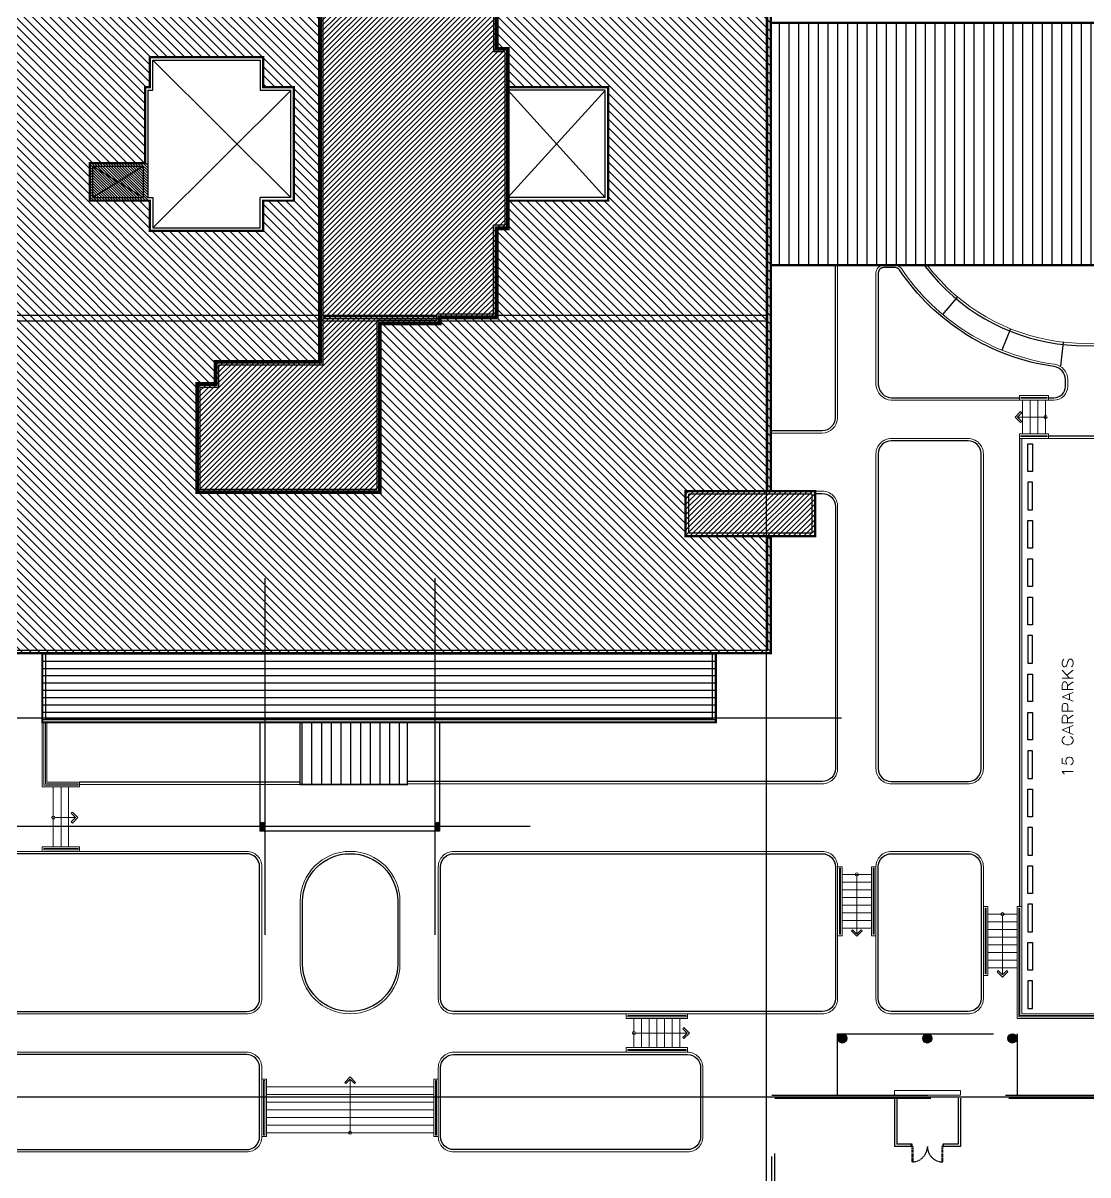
# Model space of a CAD drawing. Header units: metres. Extents: x -3195699 to -2111692, y 14290 to 146348.
# Drawn here: x -2115679 to -2114824, y 19538 to 20462 of the extents above; entities that cross this region are included whole.
import ezdxf
from ezdxf.enums import TextEntityAlignment as Align

# ---------------------------------------------------------------- set-up
doc = ezdxf.new("R2010")
doc.units = ezdxf.units.M
doc.header["$LTSCALE"] = 500
doc.header["$MEASUREMENT"] = 0
doc.linetypes.add('CENTERX2', pattern=[4, 2.5, -0.5, 0.5, -0.5])
doc.linetypes.add('HIDDEN', pattern=[0.375, 0.25, -0.125])
doc.layers.get('DEFPOINTS').update_dxf_attribs({"color": 8, "linetype": 'CONTINUOUS'})
for name, color, linetype in [('AR-AXIS', 9, 'CENTERX2'), ('AR-COL', 8, 'CONTINUOUS'), ('AR-HATCH', 8, 'CONTINUOUS'), ('AR-HIDDEN', 8, 'HIDDEN'), ('AR-SHEET-NM', 4, 'CONTINUOUS'), ('AR-WALL', 8, 'CONTINUOUS'), ('CURB-2', 8, 'CONTINUOUS'), ('HATCH', 43, 'CONTINUOUS'), ('HIDDEN', 8, 'HIDDEN'), ('PARAPET', 1, 'CONTINUOUS'), ('WHEEL BUMP', 6, 'CONTINUOUS')]:
    doc.layers.add(name, color=color, linetype=linetype)
for name, color, linetype, lineweight in [('CURVE', 8, 'CONTINUOUS', 18), ('RAILING', 1, 'CONTINUOUS', 18), ('schematic lines', 110, 'CONTINUOUS', 25), ('STAIR', 8, 'CONTINUOUS', 18), ('WALL2', 4, 'CONTINUOUS', 18)]:
    doc.layers.add(name, color=color, linetype=linetype, lineweight=lineweight)
doc.styles.add('ROMANS', font='romans.shx', dxfattribs={"width": 0.85})
pattern_1 = [(90, (-1490888.6645, 89092.963), (-7.814695, 7e-16), [])]
pattern_2 = [(45, (-1490888.6645, 89092.9631), (-2.0721839, 2.0721839), [])]

# ---------------------------------------------------------------- blocks, each defined once
blk = doc.blocks.new('A$C49501242')
at = {"layer": 'HIDDEN', "ltscale": 0.5}
for points in [[(1000, 2050), (1000, 2000), (0, 2000), (0, 2050)], [(1000, 2050), (1150, 2050), (1150, 2100), (1000, 2100)], [(1000, 50), (1000, 100), (0, 100), (0, 50)], [(1000, 0), (1150, 0), (1150, 50), (1000, 50)]]:
    blk.add_lwpolyline(points, close=True, dxfattribs=at)
for centre, start, end in [((1001, 2052), 182.99284, 269.94476), ((1001, 48), 90.05524, 177.00716)]:
    blk.add_arc(centre, 1002, start, end, dxfattribs=at)
blk = doc.blocks.new('AHHMS TEMPLATE')
at = {"layer": 'AR-HATCH'}
h = blk.add_hatch(dxfattribs=at)
h.set_pattern_fill('ANSI31', color=8, scale=6.153303, angle=90, style=0)
h.set_pattern_definition([(225, (-1492051.75, 69380.1004), (-0.54388029, 0.54388029), [])])
h.paths.add_polyline_path([(-1491215.86, 83036.47), (-1491215.86, 83040.16), (-1491212.17, 83040.16), (-1491212.17, 83036.47)])
h.paths.add_polyline_path([(-1491212.17, 83032.78), (-1491215.86, 83032.78), (-1491215.86, 83036.47), (-1491212.17, 83036.47)])
h = blk.add_hatch(dxfattribs=at)
h.set_pattern_fill('ANSI31', color=8, scale=6.153303, angle=90, style=0)
h.set_pattern_definition([(225, (-1491911.4547, 69380.1004), (-0.54388029, 0.54388029), [])])
h.paths.add_polyline_path([(-1491075.56, 83036.47), (-1491075.56, 83040.16), (-1491071.87, 83040.16), (-1491071.87, 83036.47)])
h.paths.add_polyline_path([(-1491071.87, 83032.78), (-1491075.56, 83032.78), (-1491075.56, 83036.47), (-1491071.87, 83036.47)])
h = blk.add_hatch(dxfattribs=at)
h.set_pattern_fill('ANSI31', color=8, scale=6.153303, angle=90, style=0)
h.set_pattern_definition([(225, (-1491451.7846, 66005.696), (-0.543880292, 0.543880292), [])])
h.paths.add_polyline_path([(-1490748.8, 82862.93, -1), (-1490748.8, 82870.32, -1)])
h = blk.add_hatch(dxfattribs=at)
h.set_pattern_fill('ANSI31', color=8, scale=6.153303, angle=90, style=0)
h.set_pattern_definition([(315, (-1489977.5225, 66005.696), (0.543880292, 0.543880292), [])])
h.paths.add_polyline_path([(-1490680.5, 82862.93, 1), (-1490680.5, 82870.32, 1)])
h = blk.add_hatch(dxfattribs=at)
h.set_pattern_fill('ANSI31', color=8, scale=6.153303, angle=90, style=0)
h.set_pattern_definition([(315, (-1489909.2208, 66005.696), (0.543880292, 0.543880292), [])])
h.paths.add_polyline_path([(-1490612.2, 82862.93, 1), (-1490612.2, 82870.32, 1)])
at = {"layer": 'HATCH'}
h = blk.add_hatch(dxfattribs=at)
h.set_pattern_fill('ANSI31', color=1, scale=1.538326, angle=270, style=0)
h.set_pattern_definition([(315, (-1490888.6645, 89092.963), (3.45364, 3.45364), [])])
h.paths.add_polyline_path([(-1491191.25, 83627.19), (-1491191.25, 83627.07), (-1491191.12, 83627.19)])
h.paths.add_polyline_path([(-1491304.47, 83514.46), (-1491304.47, 83538.58), (-1491352.46, 83538.58), (-1491352.46, 83568.74), (-1491308.16, 83568.74), (-1491308.16, 83629.65), (-1491304.47, 83629.65), (-1491304.47, 83653.77), (-1491213.4, 83653.77), (-1491213.4, 83629.65), (-1491188.78, 83629.65), (-1491188.78, 83538.58), (-1491213.4, 83538.58), (-1491213.4, 83514.46)])
h.paths.add_polyline_path([(-1491017.11, 83629.65), (-1490936.5, 83629.65), (-1490936.5, 83538.58), (-1491017.11, 83538.58)])
h.paths.add_polyline_path([(-1490806.05, 83862.55), (-1490874.47, 83862.55), (-1490874.47, 83898.86), (-1490806.05, 83898.86), (-1490806.05, 83992.7), (-1491481.68, 83992.7), (-1491481.68, 83898.86), (-1491410.92, 83898.86), (-1491410.92, 83862.55), (-1491481.68, 83862.55), (-1491481.68, 83305.68), (-1491410.92, 83305.68), (-1491410.92, 83269.37), (-1491481.68, 83269.37), (-1491481.68, 83175.54), (-1490806.05, 83175.54), (-1490806.05, 83269.37), (-1490874.47, 83269.37), (-1490874.47, 83305.68), (-1490806.05, 83305.68)])
h.paths.add_polyline_path([(-1491026.03, 83660.42), (-1491017.11, 83660.42), (-1491017.11, 83516.43), (-1491026.03, 83516.43), (-1491026.03, 83445.05), (-1491071.87, 83445.05), (-1491071.87, 83440.13), (-1491119.87, 83440.13), (-1491119.87, 83304.76), (-1491266.32, 83304.76), (-1491266.32, 83391.52), (-1491251.55, 83391.52), (-1491251.55, 83409.36), (-1491167.86, 83409.36), (-1491167.86, 83728.1), (-1491026.03, 83728.1)])
h = blk.add_hatch(dxfattribs=at)
h.set_pattern_fill('ANSI31', color=8, scale=0.922995, style=0)
h.set_pattern_definition(pattern_2)
h.paths.add_polyline_path([(-1491119.87, 83440.13), (-1491071.87, 83440.13), (-1491071.87, 83445.05), (-1491026.03, 83445.05), (-1491026.03, 83516.43), (-1491017.11, 83516.43), (-1491017.11, 83660.42), (-1491026.03, 83660.42), (-1491026.03, 83728.1), (-1491167.86, 83728.1), (-1491167.86, 83409.36), (-1491251.55, 83409.36), (-1491251.55, 83391.52), (-1491266.32, 83391.52), (-1491266.32, 83304.76), (-1491119.87, 83304.76)])
h = blk.add_hatch(dxfattribs=at)
h.set_pattern_fill('ANSI31', color=8, scale=2.461321, angle=45, style=0)
h.set_pattern_definition(pattern_1)
h.paths.add_polyline_path([(-1490535.3, 83681.34), (-1490806.05, 83681.34), (-1490806.05, 83486.89), (-1490535.3, 83486.89)])
h = blk.add_hatch(dxfattribs=at)
h.set_pattern_fill('ANSI31', color=8, scale=12.306606, angle=90, style=0)
h.set_pattern_definition([(135, (-1491650.5486, 92164.911), (-1.08776058, -1.08776058), [])])
h.paths.add_polyline_path([(-1491334.45, 83568.74), (-1491334.45, 83538.58), (-1491305.7, 83538.58), (-1491305.7, 83568.74)])
h.paths.add_polyline_path([(-1491352.46, 83568.74), (-1491352.46, 83538.58), (-1491334.45, 83538.58), (-1491334.45, 83568.74)])
h = blk.add_hatch(dxfattribs=at)
h.set_pattern_fill('ANSI31', color=8, scale=0.922995, style=0)
h.set_pattern_definition(pattern_2)
h.paths.add_polyline_path([(-1490770.48, 83305.68), (-1490874.47, 83305.68), (-1490874.47, 83269.37), (-1490770.48, 83269.37)])
h = blk.add_hatch(dxfattribs=at)
h.set_pattern_fill('ANSI31', color=8, scale=1.845991, angle=135, style=0)
h.set_pattern_definition([(180, (-1490888.6645, 89092.963), (-1e-15, -5.861021), [])])
h.paths.add_polyline_path([(-1490850.35, 83175.54), (-1491390.61, 83175.54), (-1491390.61, 83120.16), (-1490850.35, 83120.16)])
h = blk.add_hatch(dxfattribs=at)
h.set_pattern_fill('ANSI31', color=8, scale=2.461321, angle=45, style=0)
h.set_pattern_definition(pattern_1)
h.paths.add_polyline_path([(-1491097.71, 83120.16), (-1491183.86, 83120.16), (-1491183.86, 83070.32), (-1491097.71, 83070.32)])
at = {"layer": 'AR-AXIS', "color": 8, "ltscale": 2}
for p, q in [((-1490809.53, 81994.85), (-1490809.53, 85059.97)), ((-1492933, 82819.86), (-1488915.15, 82819.86))]:
    blk.add_line(p, q, dxfattribs=at)
at = {"layer": 'AR-AXIS', "color": 8}
for p, q in [((-1490809.53, 83030.16), (-1490809.53, 84163.63)), ((-1491212.17, 83235.87), (-1491212.17, 82949.59)), ((-1491075.56, 83235.87), (-1491075.56, 82949.59)), ((-1491586.08, 83123.85), (-1490749.41, 83123.85)), ((-1490999.29, 83036.47), (-1491586.08, 83036.47))]:
    blk.add_line(p, q, dxfattribs=at)
at = {"layer": 'AR-COL', "color": 8}
for centre in [(-1490748.8, 82866.63), (-1490680.5, 82866.63), (-1490612.2, 82866.63)]:
    blk.add_circle(centre, 3.69, dxfattribs=at)
at = {"layer": 'AR-HATCH', "color": 8}
for p, q in [((-1491167.86, 83446.41), (-1491479.22, 83446.41)), ((-1490808.51, 83446.41), (-1491026.03, 83446.41)), ((-1491167.86, 83441.85), (-1491479.22, 83441.85)), ((-1490808.51, 83441.85), (-1491071.87, 83441.85))]:
    blk.add_line(p, q, dxfattribs=at)
at = {"layer": 'AR-HIDDEN', "color": 8, "linetype": 'ByBlock'}
for p, q in [((-1491191.25, 83541.04), (-1491302, 83651.31)), ((-1491191.25, 83627.07), (-1491302, 83516.92)), ((-1491017.11, 83627.19), (-1490938.96, 83541.04)), ((-1490938.96, 83627.07), (-1491017.11, 83541.04)), ((-1491350, 83541.04), (-1491350, 83566.28)), ((-1491309.39, 83566.28), (-1491350, 83541.04)), ((-1491350, 83566.28), (-1491309.39, 83541.04)), ((-1491350, 83566.28), (-1491309.39, 83566.28)), ((-1491309.39, 83541.04), (-1491309.39, 83566.28)), ((-1491350, 83541.04), (-1491309.39, 83541.04))]:
    blk.add_line(p, q, dxfattribs=at)
at = {"layer": 'AR-HIDDEN', "color": 8}
for p, q in [((-1491074.33, 83445.79), (-1491165.4, 83445.79)), ((-1491074.33, 83443.94), (-1491165.4, 83443.94)), ((-1491074.33, 83443.7), (-1491165.4, 83443.7))]:
    blk.add_line(p, q, dxfattribs=at)
at = {"layer": 'AR-WALL', "color": 8}
for p, q in [((-1491165.4, 83406.9), (-1491165.4, 83724.29)), ((-1491028.49, 83724.29), (-1491028.49, 83657.96)), ((-1491019.57, 83657.96), (-1491028.49, 83657.96)), ((-1491019.57, 83657.96), (-1491019.57, 83518.89)), ((-1491302, 83627.19), (-1491302, 83651.31)), ((-1491302, 83651.31), (-1491215.86, 83651.31)), ((-1491215.86, 83651.31), (-1491215.86, 83627.19)), ((-1491305.7, 83541.04), (-1491305.7, 83627.19)), ((-1491305.7, 83627.19), (-1491302, 83627.19)), ((-1491215.86, 83627.19), (-1491191.25, 83627.19)), ((-1491191.25, 83541.04), (-1491191.25, 83627.19)), ((-1490938.96, 83627.19), (-1491017.11, 83627.19)), ((-1490938.96, 83541.04), (-1490938.96, 83627.07)), ((-1491305.7, 83541.04), (-1491302, 83541.04)), ((-1491302, 83541.04), (-1491302, 83516.92)), ((-1491215.86, 83516.92), (-1491215.86, 83541.04)), ((-1491191.25, 83541.04), (-1491215.86, 83541.04)), ((-1490938.96, 83541.04), (-1491017.11, 83541.04)), ((-1491302, 83516.92), (-1491215.86, 83516.92)), ((-1491028.49, 83447.51), (-1491028.49, 83518.89)), ((-1491019.57, 83518.89), (-1491028.49, 83518.89)), ((-1491074.33, 83446.41), (-1491165.4, 83446.41)), ((-1491074.33, 83442.59), (-1491122.33, 83442.59)), ((-1491122.33, 83442.59), (-1491122.33, 83307.22)), ((-1491074.33, 83447.51), (-1491074.33, 83442.59)), ((-1491028.49, 83447.51), (-1491074.33, 83447.51)), ((-1491122.33, 83441.85), (-1491165.4, 83441.85)), ((-1491249.09, 83406.9), (-1491165.4, 83406.9)), ((-1491249.09, 83389.06), (-1491249.09, 83406.9)), ((-1491263.85, 83389.06), (-1491249.09, 83389.06)), ((-1491263.85, 83307.22), (-1491263.85, 83389.06)), ((-1491263.85, 83307.22), (-1491122.33, 83307.22)), ((-1490772.94, 83303.22), (-1490872.01, 83303.22)), ((-1490872.01, 83271.84), (-1490872.01, 83303.22)), ((-1490772.94, 83271.84), (-1490772.94, 83303.22)), ((-1490772.94, 83271.84), (-1490872.01, 83271.84))]:
    blk.add_line(p, q, dxfattribs=at)
for points in [[(-1490808.51, 83305.68), (-1490808.51, 83862.55)], [(-1491479.22, 83269.37), (-1491479.22, 83178), (-1490808.51, 83178), (-1490808.51, 83269.37)], [(-1491388.15, 83175.54), (-1491388.15, 83122.62), (-1490852.81, 83122.62), (-1490852.81, 83175.54)]]:
    blk.add_lwpolyline(points, dxfattribs=at)
at = {"layer": 'CURB-2', "color": 8}
for p, q in [((-1490656.43, 83461.52), (-1490668.3, 83447.38)), ((-1490613.74, 83435.81), (-1490620.69, 83418.7)), ((-1490571.61, 83425.07), (-1490573.81, 83405.7)), ((-1490543.28, 83349.66), (-1490583.28, 83349.66)), ((-1490606.66, 83347.81), (-1490606.66, 82972.46)), ((-1491183.86, 83072.16), (-1491360.66, 83072.16))]:
    blk.add_line(p, q, dxfattribs=at)
for points in [[(-1490754.55, 83486.89), (-1490754.55, 83364.44, -0.414213), (-1490765.01, 83353.98), (-1490806.05, 83353.98)], [(-1490583.28, 83380.42), (-1490578.97, 83380.42, 0.414214), (-1490569.74, 83389.65), (-1490569.74, 83395.15, 0.37373), (-1490578.74, 83405.51, -0.212055), (-1490702.88, 83483.01, 0.248963), (-1490706.45, 83484.91), (-1490715.58, 83484.91, 0.414214), (-1490719.88, 83480.6), (-1490719.88, 83390.94, 0.377807), (-1490709.37, 83380.42), (-1490606.66, 83380.42)], [(-1490770.48, 83303.75), (-1490764.8, 83303.75, -0.416568), (-1490754.34, 83293.3), (-1490754.34, 83083.16, -0.414214), (-1490764.8, 83072.7), (-1491097.71, 83072.7)], [(-1491469.16, 82853.7, 0.414214), (-1491479.63, 82843.24), (-1491479.63, 82787.86, 0.414214), (-1491469.16, 82777.4), (-1491226.72, 82777.4, 0.414214), (-1491216.26, 82787.86), (-1491216.26, 82843.24, 0.414214), (-1491226.72, 82853.7), (-1491469.16, 82853.7)], [(-1491071.05, 82787.86), (-1491071.05, 82843.24, -0.414214), (-1491060.59, 82853.7), (-1490872.91, 82853.7, -0.414214), (-1490862.45, 82843.24), (-1490862.45, 82787.86, -0.414214), (-1490872.91, 82777.4), (-1491060.59, 82777.4, -0.414214), (-1491071.05, 82787.86, -0.414214)]]:
    blk.add_lwpolyline(points, format="xyb", dxfattribs=at)
for points in [[(-1490719.88, 83335.5), (-1490719.88, 83083.1, 0.414214), (-1490709.42, 83072.64), (-1490647.89, 83072.64, 0.414214), (-1490637.43, 83083.1), (-1490637.43, 83335.5, 0.414214), (-1490647.89, 83345.97), (-1490709.42, 83345.97, 0.414214)], [(-1491216.26, 82898.62), (-1491216.26, 83004.33, 0.414214), (-1491226.72, 83014.79), (-1491469.16, 83014.79, 0.414214), (-1491479.63, 83004.33), (-1491479.63, 82898.62, 0.414214), (-1491469.16, 82888.16), (-1491226.72, 82888.16, 0.414214)], [(-1491181.81, 82976.64, -1), (-1491105.5, 82976.64), (-1491105.5, 82926.31, -1), (-1491181.81, 82926.31)], [(-1491060.59, 83014.79), (-1490764.8, 83014.79, -0.414214), (-1490754.34, 83004.33), (-1490754.34, 82898.62, -0.414214), (-1490764.8, 82888.16), (-1491060.59, 82888.16, -0.414214), (-1491071.05, 82898.62), (-1491071.05, 83004.33, -0.414214)], [(-1490709.42, 83014.79), (-1490647.89, 83014.79, -0.414214), (-1490637.43, 83004.33), (-1490637.43, 82898.62, -0.414214), (-1490647.89, 82888.16), (-1490709.42, 82888.16, -0.414214), (-1490719.88, 82898.62), (-1490719.88, 83004.33, -0.414214)]]:
    blk.add_lwpolyline(points, format="xyb", close=True, dxfattribs=at)
for start, end in [(216.88914, 217.45058), (217.45058, 306.40152)]:
    blk.add_arc((-1490553.55, 83584.04), 161.83, start, end, dxfattribs=at)
at = {"layer": 'CURVE', "color": 8}
for p, q in [((-1490604.82, 83347.81), (-1490604.82, 82972.46)), ((-1490543.28, 83347.81), (-1490583.28, 83347.81)), ((-1491183.86, 83070.32), (-1491360.66, 83070.32)), ((-1491390.4, 83016.64), (-1491440.86, 83016.64))]:
    blk.add_line(p, q, dxfattribs=at)
for points in [[(-1490752.71, 83486.89), (-1490752.71, 83364.44, -0.414213), (-1490765.01, 83352.14), (-1490806.05, 83352.14)], [(-1490701.35, 83484.05, 0.248963), (-1490706.45, 83486.75), (-1490715.58, 83486.75, 0.414214), (-1490721.73, 83480.6), (-1490721.73, 83390.88, 0.380441), (-1490709.42, 83378.58), (-1490606.66, 83378.58)], [(-1490583.28, 83378.58), (-1490578.97, 83378.58, 0.414214), (-1490567.9, 83389.65), (-1490567.9, 83395.15, 0.37373), (-1490578.48, 83407.34, -0.212055), (-1490701.35, 83484.05)], [(-1490770.48, 83305.6), (-1490764.8, 83305.6, -0.416384), (-1490752.5, 83293.29), (-1490752.5, 83083.16, -0.414214), (-1490764.8, 83070.85), (-1491097.71, 83070.85)], [(-1491419.94, 82886.31), (-1491226.72, 82886.31, 0.414214), (-1491214.42, 82898.62), (-1491214.42, 83004.33, 0.414214), (-1491226.72, 83016.64), (-1491360.66, 83016.64)], [(-1491183.65, 82976.64, -1), (-1491103.66, 82976.64), (-1491103.66, 82926.31, -1), (-1491183.65, 82926.31), (-1491183.65, 82976.64)], [(-1491469.16, 82855.55, 0.414214), (-1491481.47, 82843.24), (-1491481.47, 82787.86, 0.414214), (-1491469.16, 82775.55), (-1491226.72, 82775.55, 0.414214), (-1491214.42, 82787.86)], [(-1491214.42, 82834.01), (-1491214.42, 82843.24, 0.414214), (-1491226.72, 82855.55), (-1491419.94, 82855.55)], [(-1491072.89, 82834.01), (-1491072.89, 82843.24, -0.414214), (-1491060.59, 82855.55), (-1490872.91, 82855.55, -0.414214), (-1490860.6, 82843.24), (-1490860.6, 82787.86, -0.414214), (-1490872.91, 82775.55), (-1491060.59, 82775.55, -0.414214), (-1491072.89, 82787.86)]]:
    blk.add_lwpolyline(points, format="xyb", dxfattribs=at)
for points in [[(-1490721.73, 83335.5), (-1490721.73, 83083.1, 0.414214), (-1490709.42, 83070.79), (-1490647.89, 83070.79, 0.414214), (-1490635.58, 83083.1), (-1490635.58, 83335.5, 0.414214), (-1490647.89, 83347.81), (-1490709.42, 83347.81, 0.414214)], [(-1491060.59, 83016.64), (-1490764.8, 83016.64, -0.414214), (-1490752.5, 83004.33), (-1490752.5, 82898.62, -0.414214), (-1490764.8, 82886.31), (-1491060.59, 82886.31, -0.414214), (-1491072.89, 82898.62), (-1491072.89, 83004.33, -0.414214)], [(-1490709.42, 83016.64), (-1490647.89, 83016.64, -0.414214), (-1490635.58, 83004.33), (-1490635.58, 82898.62, -0.414214), (-1490647.89, 82886.31), (-1490709.42, 82886.31, -0.414214), (-1490721.73, 82898.62), (-1490721.73, 83004.33, -0.414214)]]:
    blk.add_lwpolyline(points, format="xyb", close=True, dxfattribs=at)
for start, end in [(217.38692, 217.45058), (217.45058, 306.40152)]:
    blk.add_arc((-1490553.55, 83584.04), 159.99, start, end, dxfattribs=at)
at = {"layer": 'DEFPOINTS', "color": 8}
for p, q in [((-1491215.86, 83032.78), (-1491215.86, 83120.16)), ((-1491071.87, 83120.16), (-1491071.87, 83032.78)), ((-1491071.87, 83032.78), (-1491215.86, 83032.78))]:
    blk.add_line(p, q, dxfattribs=at)
at = {"layer": 'HIDDEN', "color": 8}
for p, q in [((-1490806.05, 83486.89), (-1490806.05, 83305.68)), ((-1490799.9, 83486.89), (-1490535.3, 83486.89)), ((-1490806.05, 83175.54), (-1490806.05, 83269.37)), ((-1490706.96, 82818.63), (-1490706.96, 82779.86)), ((-1490705.12, 82818.63), (-1490705.12, 82781.71)), ((-1490655.89, 82818.63), (-1490655.89, 82781.71)), ((-1490654.04, 82818.63), (-1490654.04, 82779.86)), ((-1490693.42, 82779.86), (-1490706.96, 82779.86)), ((-1490693.42, 82781.71), (-1490705.12, 82781.71)), ((-1490693.42, 82779.86), (-1490693.42, 82781.71)), ((-1490693.42, 82779.86), (-1490693.42, 82781.71)), ((-1490655.89, 82781.71), (-1490667.58, 82781.71)), ((-1490667.58, 82779.86), (-1490667.58, 82781.71)), ((-1490667.58, 82779.86), (-1490667.58, 82781.71)), ((-1490654.04, 82779.86), (-1490667.58, 82779.86))]:
    blk.add_line(p, q, dxfattribs=at)
for points in [[(-1490752.5, 82821.09), (-1490752.5, 82870.32), (-1490608.51, 82870.32), (-1490608.51, 82821.09)], [(-1490805.22, 82821.09), (-1490177.59, 82821.09), (-1490177.59, 82821.09), (-1490177.59, 82459.28), (-1490805.22, 82459.28), (-1490805.22, 82821.09)]]:
    blk.add_lwpolyline(points, dxfattribs=at)
blk.add_lwpolyline([(-1490802.76, 82818.63), (-1490180.05, 82818.63), (-1490180.05, 82461.74), (-1490802.76, 82461.74)], close=True, dxfattribs=at)
at = {"layer": 'PARAPET', "color": 2}
for points, const_width in [([(-1490806.05, 83305.68), (-1490806.05, 83862.55)], 1.85), ([(-1491266.32, 83304.76), (-1491266.32, 83391.52), (-1491251.55, 83391.52), (-1491251.55, 83409.36), (-1491167.86, 83409.36), (-1491167.86, 83728.1), (-1491026.03, 83728.1), (-1491026.03, 83660.42), (-1491017.11, 83660.42), (-1491017.11, 83516.43), (-1491026.03, 83516.43), (-1491026.03, 83445.05), (-1491071.87, 83445.05), (-1491071.87, 83440.13), (-1491119.87, 83440.13), (-1491119.87, 83304.76), (-1491266.32, 83304.76)], 3.08), ([(-1490806.05, 83486.89), (-1490535.3, 83486.89), (-1490535.3, 83681.34), (-1490806.05, 83681.34)], 1.85), ([(-1491017.11, 83629.65), (-1490936.5, 83629.65), (-1490936.5, 83538.58), (-1491017.11, 83538.58)], 1.85), ([(-1491481.68, 83269.37), (-1491481.68, 83175.54), (-1490806.05, 83175.54), (-1490806.05, 83269.37)], 1.85), ([(-1491390.61, 83175.54), (-1491390.61, 83120.16), (-1490850.35, 83120.16), (-1490850.35, 83175.54)], 1.85), ([(-1491183.86, 83120.16), (-1491183.86, 83070.32), (-1491097.71, 83070.32), (-1491097.71, 83120.16)], 1.23)]:
    blk.add_lwpolyline(points, dxfattribs=dict(at, const_width=const_width))
at = {"layer": 'PARAPET', "color": 2, "const_width": 1.85}
for points in [[(-1491304.47, 83538.58), (-1491304.47, 83514.46), (-1491213.4, 83514.46), (-1491213.4, 83538.58), (-1491188.78, 83538.58), (-1491188.78, 83629.65), (-1491213.4, 83629.65), (-1491213.4, 83653.77), (-1491304.47, 83653.77), (-1491304.47, 83629.65), (-1491308.16, 83629.65), (-1491308.16, 83568.74), (-1491352.46, 83568.74), (-1491352.46, 83538.58)], [(-1490770.48, 83269.37), (-1490874.47, 83269.37), (-1490874.47, 83305.68), (-1490770.48, 83305.68)]]:
    blk.add_lwpolyline(points, close=True, dxfattribs=at)
at = {"layer": 'RAILING', "color": 8}
for p, q in [((-1490605.43, 83380.11), (-1490605.43, 83380.73)), ((-1490584.51, 83380.73), (-1490605.43, 83380.73)), ((-1490584.51, 83380.11), (-1490605.43, 83380.11)), ((-1490584.51, 83380.11), (-1490584.51, 83380.73)), ((-1490605.43, 83349.97), (-1490605.43, 83349.35)), ((-1490584.51, 83349.97), (-1490605.43, 83349.97)), ((-1490584.51, 83349.97), (-1490584.51, 83349.35)), ((-1490584.51, 83349.35), (-1490605.43, 83349.35)), ((-1491389.38, 83120.16), (-1491389.38, 83069.7)), ((-1491388.15, 83120.16), (-1491388.15, 83070.93)), ((-1491361.89, 83069.7), (-1491389.38, 83069.7)), ((-1491361.89, 83070.93), (-1491388.15, 83070.93)), ((-1491361.89, 83070.93), (-1491361.89, 83069.7)), ((-1491389.38, 83018.95), (-1491361.89, 83018.95)), ((-1491389.38, 83018.95), (-1491389.38, 83018.02)), ((-1491389.38, 83018.02), (-1491361.89, 83018.02)), ((-1491361.89, 83018.95), (-1491361.89, 83018.02)), ((-1490751.11, 83003.1), (-1490751.11, 82950.18)), ((-1490750.19, 83003.1), (-1490751.11, 83003.1)), ((-1490750.19, 83003.1), (-1490750.19, 82950.18)), ((-1490724.04, 83003.1), (-1490724.04, 82950.18)), ((-1490723.11, 83003.1), (-1490724.04, 83003.1)), ((-1490723.11, 83003.1), (-1490723.11, 82950.18)), ((-1490634.2, 82971.23), (-1490634.2, 82918.31)), ((-1490633.28, 82971.23), (-1490634.2, 82971.23)), ((-1490633.28, 82971.23), (-1490633.28, 82918.31)), ((-1490607.12, 82884.01), (-1490607.12, 82971.23)), ((-1490606.2, 82971.23), (-1490607.12, 82971.23)), ((-1490606.2, 82884.93), (-1490606.2, 82971.23)), ((-1490750.19, 82950.18), (-1490751.11, 82950.18)), ((-1490723.11, 82950.18), (-1490724.04, 82950.18)), ((-1490633.28, 82918.31), (-1490634.2, 82918.31)), ((-1490920.91, 82884.93), (-1490874.14, 82884.93)), ((-1490920.91, 82884.93), (-1490920.91, 82884.01)), ((-1490920.91, 82884.01), (-1490874.14, 82884.01)), ((-1490874.14, 82884.93), (-1490874.14, 82884.01)), ((-1490539.44, 82884.01), (-1490607.12, 82884.01)), ((-1490538.52, 82884.93), (-1490606.2, 82884.93)), ((-1490920.91, 82857.85), (-1490874.14, 82857.85)), ((-1490920.91, 82857.85), (-1490920.91, 82856.93)), ((-1490920.91, 82856.93), (-1490874.14, 82856.93)), ((-1490874.14, 82857.85), (-1490874.14, 82856.93)), ((-1491213.03, 82832.78), (-1491213.03, 82789.09)), ((-1491213.03, 82832.78), (-1491212.11, 82832.78)), ((-1491212.11, 82832.78), (-1491212.11, 82789.09)), ((-1491075.2, 82832.78), (-1491075.2, 82789.09)), ((-1491075.2, 82832.78), (-1491074.28, 82832.78)), ((-1491074.28, 82832.78), (-1491074.28, 82789.09)), ((-1491213.03, 82789.09), (-1491212.11, 82789.09)), ((-1491075.2, 82789.09), (-1491074.28, 82789.09))]:
    blk.add_line(p, q, dxfattribs=at)
at = {"layer": 'STAIR', "color": 8}
for p, q in [((-1490604.2, 83351.5), (-1490604.2, 83378.57)), ((-1490598.05, 83351.5), (-1490598.05, 83378.57)), ((-1490591.9, 83351.5), (-1490591.9, 83378.57)), ((-1490585.74, 83351.5), (-1490585.74, 83378.57)), ((-1490610.04, 83365.04), (-1490605.69, 83369.39)), ((-1490608.3, 83365.04), (-1490604.82, 83368.52)), ((-1490605.69, 83369.39), (-1490604.82, 83368.52)), ((-1490610.04, 83365.04), (-1490605.69, 83360.69)), ((-1490608.3, 83365.04), (-1490604.82, 83361.56)), ((-1490608.3, 83365.04), (-1490585.74, 83365.04)), ((-1490605.69, 83360.69), (-1490604.82, 83361.56)), ((-1491382, 83020.47), (-1491382, 83068.47)), ((-1491375.63, 83068.33), (-1491375.63, 83020.33)), ((-1491369.48, 83068.33), (-1491369.48, 83020.33)), ((-1491366.5, 83048.07), (-1491367.37, 83047.2)), ((-1491363.89, 83043.71), (-1491367.37, 83047.2)), ((-1491362.15, 83043.71), (-1491366.5, 83048.07)), ((-1491380.56, 83043.71), (-1491363.89, 83043.71)), ((-1491363.89, 83043.71), (-1491367.37, 83040.23)), ((-1491366.5, 83039.36), (-1491367.37, 83040.23)), ((-1491362.15, 83043.71), (-1491366.5, 83039.36)), ((-1490725.42, 82998.18), (-1490748.8, 82998.18)), ((-1490725.42, 82992.03), (-1490748.8, 82992.03)), ((-1490737.11, 82996.95), (-1490737.11, 82950.35)), ((-1490725.42, 82985.87), (-1490748.8, 82985.87)), ((-1490725.42, 82979.72), (-1490748.8, 82979.72)), ((-1490725.42, 82973.57), (-1490748.8, 82973.57)), ((-1490725.42, 82967.41), (-1490748.8, 82967.41)), ((-1490608.51, 82966.31), (-1490631.89, 82966.31)), ((-1490620.2, 82965.08), (-1490620.2, 82917.54)), ((-1490725.42, 82961.26), (-1490748.8, 82961.26)), ((-1490725.42, 82955.11), (-1490748.8, 82955.11)), ((-1490741.46, 82952.96), (-1490740.59, 82953.83)), ((-1490737.11, 82948.61), (-1490741.46, 82952.96)), ((-1490737.11, 82950.35), (-1490740.59, 82953.83)), ((-1490737.11, 82950.35), (-1490733.63, 82953.83)), ((-1490737.11, 82948.61), (-1490732.76, 82952.96)), ((-1490732.76, 82952.96), (-1490733.63, 82953.83)), ((-1490608.51, 82960.15), (-1490631.89, 82960.15)), ((-1490608.51, 82954), (-1490631.89, 82954)), ((-1490608.51, 82947.85), (-1490631.89, 82947.85)), ((-1490608.51, 82941.69), (-1490631.89, 82941.69)), ((-1490608.51, 82935.54), (-1490631.89, 82935.54)), ((-1490608.51, 82929.39), (-1490631.89, 82929.39)), ((-1490608.51, 82923.23), (-1490631.89, 82923.23)), ((-1490624.55, 82920.15), (-1490623.68, 82921.02)), ((-1490620.2, 82915.8), (-1490624.55, 82920.15)), ((-1490620.2, 82917.54), (-1490623.68, 82921.02)), ((-1490620.2, 82917.54), (-1490616.72, 82921.02)), ((-1490620.2, 82915.8), (-1490615.85, 82920.15)), ((-1490615.85, 82920.15), (-1490616.72, 82921.02)), ((-1490915.98, 82882.62), (-1490915.98, 82859.24)), ((-1490909.83, 82882.62), (-1490909.83, 82859.24)), ((-1490903.68, 82882.62), (-1490903.68, 82859.24)), ((-1490897.52, 82882.62), (-1490897.52, 82859.24)), ((-1490891.37, 82882.62), (-1490891.37, 82859.24)), ((-1490885.22, 82882.62), (-1490885.22, 82859.24)), ((-1490879.06, 82882.62), (-1490879.06, 82859.24)), ((-1490914.75, 82870.93), (-1490873.2, 82870.93)), ((-1490875.81, 82875.28), (-1490876.68, 82874.41)), ((-1490873.2, 82870.93), (-1490876.68, 82874.41)), ((-1490873.2, 82870.93), (-1490876.68, 82867.45)), ((-1490871.46, 82870.93), (-1490875.81, 82875.28)), ((-1490871.46, 82870.93), (-1490875.81, 82866.58)), ((-1490875.81, 82866.58), (-1490876.68, 82867.45)), ((-1491143.66, 82835.69), (-1491148.01, 82831.34)), ((-1491143.66, 82833.95), (-1491147.14, 82830.47)), ((-1491143.66, 82835.69), (-1491139.3, 82831.34)), ((-1491143.66, 82792.17), (-1491143.66, 82833.95)), ((-1491143.66, 82833.95), (-1491140.17, 82830.47)), ((-1491210.73, 82827.86), (-1491076.58, 82827.86)), ((-1491148.01, 82831.34), (-1491147.14, 82830.47)), ((-1491139.3, 82831.34), (-1491140.17, 82830.47)), ((-1490706.96, 82821.1), (-1490706.96, 82824.79)), ((-1490654.04, 82824.79), (-1490706.96, 82824.79)), ((-1490654.04, 82821.1), (-1490654.04, 82824.79)), ((-1491210.73, 82821.7), (-1491076.58, 82821.7)), ((-1491210.73, 82815.55), (-1491076.58, 82815.55)), ((-1490654.04, 82821.09), (-1490706.96, 82821.09)), ((-1491210.73, 82809.4), (-1491076.58, 82809.4)), ((-1491210.73, 82803.24), (-1491076.58, 82803.24)), ((-1491210.73, 82797.09), (-1491076.58, 82797.09)), ((-1491210.73, 82790.94), (-1491076.58, 82790.94))]:
    blk.add_line(p, q, dxfattribs=at)
for centre in [(-1490585.74, 83365.04), (-1491381.79, 83043.71), (-1490737.11, 82998.18), (-1490620.2, 82966.31), (-1490915.98, 82870.93), (-1491143.66, 82790.94)]:
    blk.add_circle(centre, 1.23, dxfattribs=at)
at = {"layer": 'WALL2', "color": 8}
for p, q in [((-1490583.28, 83382.27), (-1490606.66, 83382.27)), ((-1490606.66, 83378.57), (-1490606.66, 83382.27)), ((-1490583.28, 83378.57), (-1490606.66, 83378.57)), ((-1490583.28, 83378.57), (-1490583.28, 83382.27)), ((-1490583.28, 83351.5), (-1490606.66, 83351.5)), ((-1490606.66, 83351.5), (-1490606.66, 83347.81)), ((-1490583.28, 83351.51), (-1490583.28, 83347.81)), ((-1490583.28, 83347.81), (-1490606.66, 83347.81)), ((-1491390.61, 83120.16), (-1491390.61, 83068.47)), ((-1491386.92, 83120.16), (-1491386.92, 83072.16)), ((-1491360.66, 83020.33), (-1491390.61, 83020.33)), ((-1491390.61, 83020.33), (-1491390.61, 83016.64)), ((-1491360.66, 83020.33), (-1491360.66, 83016.64)), ((-1491360.66, 83016.64), (-1491390.61, 83016.64)), ((-1490748.8, 83004.33), (-1490752.5, 83004.33)), ((-1490752.5, 82948.95), (-1490752.5, 83004.33)), ((-1490748.8, 82948.95), (-1490748.8, 83004.33)), ((-1490725.42, 82948.95), (-1490725.42, 83004.33)), ((-1490725.42, 83004.33), (-1490721.73, 83004.33)), ((-1490721.73, 82948.95), (-1490721.73, 83004.33)), ((-1490631.89, 82972.46), (-1490635.58, 82972.46)), ((-1490635.58, 82917.08), (-1490635.58, 82972.46)), ((-1490631.89, 82917.08), (-1490631.89, 82972.46)), ((-1490608.51, 82972.46), (-1490608.51, 82882.62)), ((-1490608.51, 82972.46), (-1490604.82, 82972.46)), ((-1490604.82, 82972.46), (-1490604.82, 82886.31)), ((-1490748.8, 82948.95), (-1490752.5, 82948.95)), ((-1490725.42, 82948.95), (-1490721.73, 82948.95)), ((-1490631.89, 82917.08), (-1490635.58, 82917.08)), ((-1490922.14, 82882.62), (-1490922.14, 82886.31)), ((-1490872.91, 82886.31), (-1490922.14, 82886.31)), ((-1490872.91, 82882.62), (-1490922.14, 82882.62)), ((-1490872.91, 82882.62), (-1490872.91, 82886.31)), ((-1490540.82, 82882.62), (-1490608.51, 82882.62)), ((-1490537.13, 82886.31), (-1490604.82, 82886.31)), ((-1490872.91, 82859.24), (-1490922.14, 82859.24)), ((-1490922.14, 82859.24), (-1490922.14, 82855.55)), ((-1490872.91, 82855.55), (-1490922.14, 82855.55)), ((-1490872.91, 82859.24), (-1490872.91, 82855.55)), ((-1491214.42, 82834.01), (-1491214.42, 82787.86)), ((-1491210.73, 82834.01), (-1491214.42, 82834.01)), ((-1491210.73, 82834.01), (-1491210.73, 82787.86)), ((-1491076.58, 82834.01), (-1491076.58, 82787.86)), ((-1491072.89, 82834.01), (-1491076.58, 82834.01)), ((-1491072.89, 82834.01), (-1491072.89, 82787.86)), ((-1491210.73, 82787.86), (-1491214.42, 82787.86)), ((-1491076.58, 82787.86), (-1491072.89, 82787.86))]:
    blk.add_line(p, q, dxfattribs=at)
blk.add_lwpolyline([(-1491390.61, 83068.47), (-1491360.66, 83068.47), (-1491360.66, 83072.16), (-1491386.92, 83072.16)], dxfattribs=at)
at = {"layer": 'WHEEL BUMP', "color": 8}
for points in [[(-1490599.89, 83343.5), (-1490596.2, 83343.5), (-1490596.2, 83321.35), (-1490599.89, 83321.35)], [(-1490599.89, 83290.59), (-1490596.2, 83290.59), (-1490596.2, 83312.74), (-1490599.89, 83312.74)], [(-1490599.89, 83281.97), (-1490596.2, 83281.97), (-1490596.2, 83259.82), (-1490599.89, 83259.82)], [(-1490599.89, 83251.2), (-1490596.2, 83251.2), (-1490596.2, 83229.05), (-1490599.89, 83229.05)], [(-1490599.89, 83220.44), (-1490596.2, 83220.44), (-1490596.2, 83198.29), (-1490599.89, 83198.29)], [(-1490599.89, 83167.52), (-1490596.2, 83167.52), (-1490596.2, 83189.67), (-1490599.89, 83189.67)], [(-1490599.89, 83158.9), (-1490596.2, 83158.9), (-1490596.2, 83136.75), (-1490599.89, 83136.75)], [(-1490599.89, 83128.14), (-1490596.2, 83128.14), (-1490596.2, 83105.99), (-1490599.89, 83105.99)], [(-1490599.89, 83075.22), (-1490596.2, 83075.22), (-1490596.2, 83097.37), (-1490599.89, 83097.37)], [(-1490599.89, 83066.61), (-1490596.2, 83066.61), (-1490596.2, 83044.45), (-1490599.89, 83044.45)], [(-1490599.89, 83013.69), (-1490596.2, 83013.69), (-1490596.2, 83035.84), (-1490599.89, 83035.84)], [(-1490599.89, 83005.07), (-1490596.2, 83005.07), (-1490596.2, 82982.92), (-1490599.89, 82982.92)], [(-1490599.89, 82952.15), (-1490596.2, 82952.15), (-1490596.2, 82974.31), (-1490599.89, 82974.31)], [(-1490599.89, 82943.54), (-1490596.2, 82943.54), (-1490596.2, 82921.39), (-1490599.89, 82921.39)], [(-1490599.89, 82890.62), (-1490596.2, 82890.62), (-1490596.2, 82912.77), (-1490599.89, 82912.77)]]:
    blk.add_lwpolyline(points, close=True, dxfattribs=at)
at = {"layer": 'HIDDEN', "color": 8, "ltscale": 0.5, "xscale": 0.0123066077940166, "yscale": 0.0123066077940166, "zscale": 0.0123066077940166, "rotation": 90}
blk.add_blockref('A$C49501242', (-1490667.58, 82767.56), dxfattribs=at)
at = {"layer": 'AR-SHEET-NM', "color": 8, "style": 'ROMANS', "width": 1.2}
blk.add_text('15 CARPARKS', height=8.6146, rotation=90, dxfattribs=at).set_placement((-1490567.96, 83124.01), align=Align.MIDDLE_CENTER)

msp = doc.modelspace()

# ---------------------------------------------------------------- block references
at = {"layer": 'schematic lines'}
msp.add_blockref('AHHMS TEMPLATE', (-624272.64, -63218.81), dxfattribs=at)

doc.saveas('drawing.dxf')
